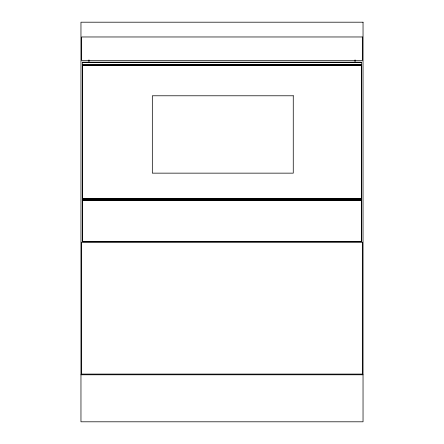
<?xml version="1.0" encoding="UTF-8"?>
<svg xmlns="http://www.w3.org/2000/svg" width="444" height="444" viewBox="0 0 444 444"><rect width="100%" height="100%" fill="white"/><g stroke="black" fill="none" stroke-linecap="round" stroke-linejoin="round"><path stroke-width="0.67" d="M82.506 200.044L82.612 241.73L361.61 241.603L82.373 241.492L82.612 200.028L361.494 200.044L82.373 200.283M361.388 64.974L82.506 64.974L82.528 198.951L361.566 198.779L361.388 199.017L82.506 199.006L82.373 65.196L361.494 64.974L82.373 65.196M361.494 199.006L361.494 64.974M361.388 241.747L361.388 200.028L361.388 241.747L82.612 241.747L82.612 200.089M82.39 200.283L361.61 200.172M361.388 64.957L361.388 199.017L361.594 62.16L82.429 62.16L82.506 199.006M82.406 200.177L82.612 241.747M361.494 200.044L361.494 241.73M122.067 200.499L123.088 198.707M82.612 64.957L82.517 198.99L361.61 198.884M361.538 65.046L82.462 65.046M82.39 241.603L361.61 241.603M82.429 62.632L361.594 62.632M82.373 198.779L361.627 198.779M80.963 374.786L363.037 374.786M329.098 198.451L329.187 200.533M355.405 198.851L355.4 200.233M355.3 198.851L355.35 200.233M355.172 198.851L355.244 200.233M355.045 59.873L355.045 62.648M355.045 198.601L355.045 200.682M343.417 198.562L343.417 200.638M331.28 198.424L331.28 200.494M112.154 198.468L112.154 200.538M110.839 198.424L110.839 200.494M102.986 198.557L102.986 200.627M100.638 198.562L100.638 200.638M88.955 59.873L88.955 62.648M88.955 198.601L88.955 200.682M88.883 198.845L88.883 200.227M88.811 198.845L88.811 200.227M88.706 198.845L88.75 200.227M88.65 198.845L88.656 200.227M363.037 22.2L80.963 22.2L80.963 421.8L363.037 421.8L363.037 22.2M362.332 36.969L81.668 36.969L81.668 60.517L362.332 60.517L362.332 36.969M293.262 95.782L152.325 95.782L152.325 173.149L293.262 173.149L293.262 95.782M362.332 242.224L81.668 242.224L81.668 374.081L362.332 374.081L362.332 242.224"/></g></svg>
